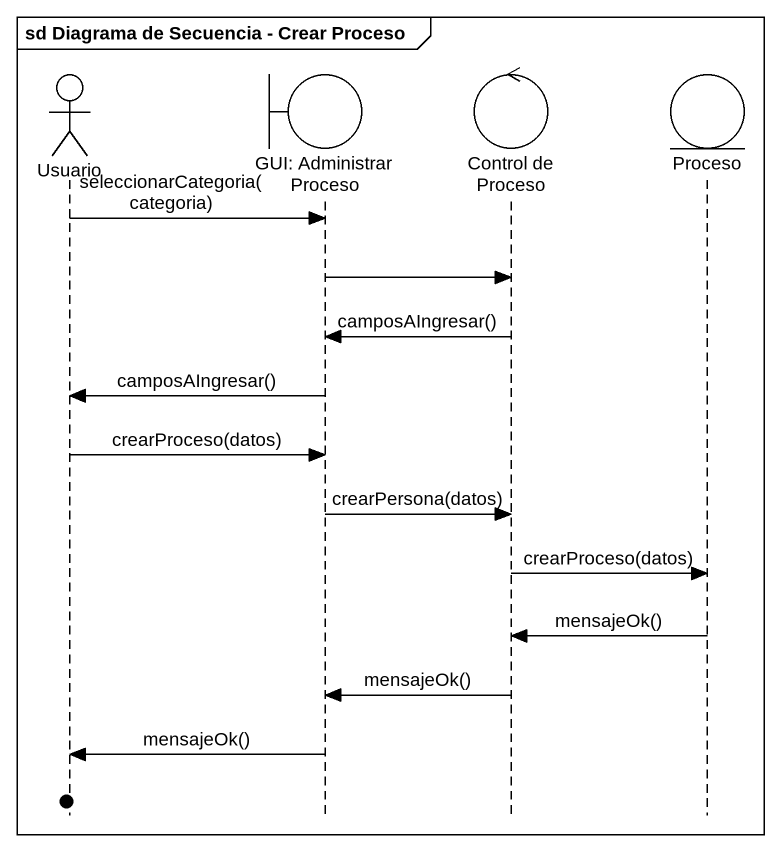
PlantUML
@startuml
mainframe sd Diagrama de Secuencia - Crear Proceso
hide footbox
actor Usuario
boundary "GUI: Administrar Proceso" as GUI_Administrar_Proceso
control "Control de Proceso" as Control_de_Proceso
entity Proceso

Usuario -> GUI_Administrar_Proceso : seleccionarCategoria(categoria)
GUI_Administrar_Proceso -> Control_de_Proceso
Control_de_Proceso -> GUI_Administrar_Proceso : camposAIngresar()
GUI_Administrar_Proceso -> Usuario : camposAIngresar()
Usuario -> GUI_Administrar_Proceso : crearProceso(datos)
GUI_Administrar_Proceso -> Control_de_Proceso : crearPersona(datos)
Control_de_Proceso -> Proceso : crearProceso(datos)
Proceso -> Control_de_Proceso : mensajeOk()
Control_de_Proceso -> GUI_Administrar_Proceso : mensajeOk()
GUI_Administrar_Proceso -> Usuario : mensajeOk()
@enduml
